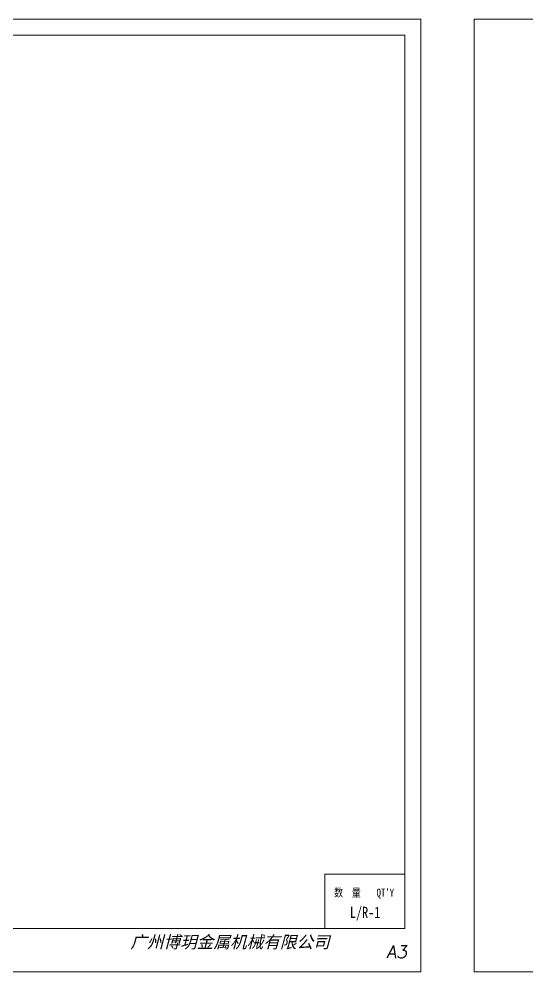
# Model space of a CAD drawing. Header units: millimetres. Extents: x 947 to 8414, y 980 to 1837.
# Drawn here: x 1483.5 to 1635.9, y 1550 to 1835.7 of the extents above; entities that cross this region are included whole.
import ezdxf
from ezdxf.enums import TextEntityAlignment as Align

# ---------------------------------------------------------------- set-up
doc = ezdxf.new("R2010")
doc.units = ezdxf.units.MM
doc.layers.add('图框BY', color=7, linetype='Continuous', lineweight=0)
doc.styles.add('STYLE1', font='')
doc.styles.add('国标', font='simfang.ttf', dxfattribs={"width": 0.8})
doc.styles.add('标题\\M+18E9A', font='romand.shx', dxfattribs={"oblique": 10, "bigfont": 'bigfont.shx'})
doc.styles.get('STYLE1').set_extended_font_data('SimSun')

msp = doc.modelspace()

# ---------------------------------------------------------------- linework, layer by layer
at = {"layer": '图框BY'}
for points in [[(1604.051, 1835.722), (1200, 1835.722), (1200, 1550), (1604.051, 1550)], [(2024.051, 1835.722), (1620, 1835.722), (1620, 1550), (2024.051, 1550)]]:
    msp.add_lwpolyline(points, close=True, dxfattribs=at)
for points in [[(1224.051, 1830.911), (1224.051, 1562.987), (1599.241, 1562.987), (1599.241, 1830.911), (1224.051, 1830.911)], [(1575.19, 1562.987), (1575.19, 1579.342), (1599.241, 1579.342)]]:
    msp.add_lwpolyline(points, dxfattribs=at)

# ---------------------------------------------------------------- texts
at = {"layer": '图框BY', "style": '国标', "width": 0.8}
for s, p in [('数  量', (1578.01, 1572.577)), ("QT'Y ", (1590.76, 1572.577))]:
    msp.add_text(s, height=2.4051, dxfattribs=at).set_placement(p)
msp.add_text('L/R-1', height=3.3671, dxfattribs=at).set_placement((1587.318, 1566.163), align=Align.CENTER)
at = {"layer": '图框BY', "lineweight": -3, "style": 'STYLE1', "oblique": 15}
msp.add_text('广州博玥金属机械有限公司', height=3.6557, dxfattribs=at).set_placement((1516.861, 1557.147))
at = {"layer": '图框BY', "style": '标题\\M+18E9A', "oblique": 10}
msp.add_text('A3', height=3.8481, dxfattribs=at).set_placement((1596.755, 1556.025), align=Align.MIDDLE)

doc.saveas('drawing.dxf')
